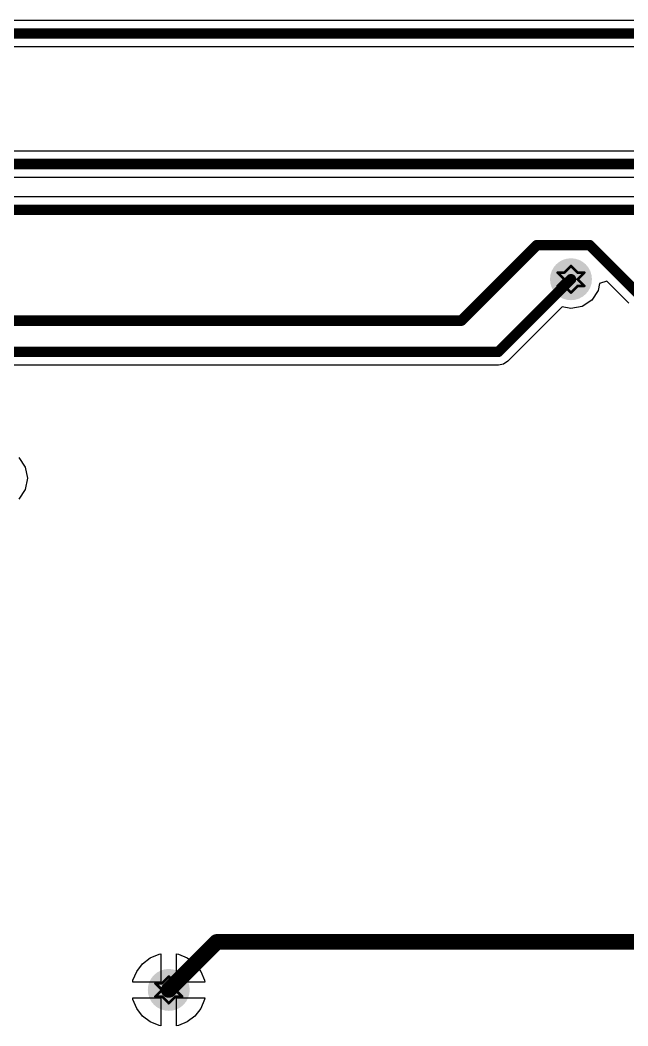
# Model space of a CAD drawing. Header units: millimetres. Extents: x 13 to 607, y 0 to 420.
# Drawn here: x 424.42 to 447.58, y 278.3 to 316.62 of the extents above; entities that cross this region are included whole.
import ezdxf

# ---------------------------------------------------------------- set-up
doc = ezdxf.new("R2010")
doc.units = ezdxf.units.MM
doc.layers.add('BottomLayer', color=5, linetype='Continuous')
doc.layers.add('DrillDrawing', color=1, linetype='Continuous')

msp = doc.modelspace()

# ---------------------------------------------------------------- hatches: boundary and pattern name
at = {"layer": 'BottomLayer'}
h = msp.add_hatch(color=5, dxfattribs=at)
edge = h.paths.add_edge_path()
edge.add_arc((445.41, 306.746), 0.799, 0, 360, ccw=False)
h = msp.add_hatch(color=5, dxfattribs=at)
edge = h.paths.add_edge_path()
edge.add_arc((430.085, 279.672), 0.799, 0, 360, ccw=False)

# ---------------------------------------------------------------- linework, layer by layer
for p, q in [((396.628, 316.618), (459.602, 316.618)), ((459.602, 315.599), (396.628, 315.599)), ((416.256, 311.644), (472.044, 311.644)), ((472.255, 310.626), (416.467, 310.626)), ((419.268, 309.898), (488.296, 309.898)), ((446.499, 306.589), (446.445, 306.317)), ((446.775, 306.673), (446.499, 306.589)), ((447.617, 305.83), (446.775, 306.673)), ((446.445, 306.317), (446.202, 305.953)), ((446.202, 305.953), (445.839, 305.711)), ((445.076, 305.692), (443.004, 303.62)), ((445.41, 305.625), (445.076, 305.692)), ((445.839, 305.711), (445.41, 305.625)), ((442.644, 303.471), (404.006, 303.471)), ((442.839, 303.509), (442.644, 303.471)), ((443.004, 303.62), (442.839, 303.509)), ((424.374, 299.955), (424.617, 299.592)), ((424.617, 299.592), (424.702, 299.163)), ((424.702, 299.163), (424.617, 298.734)), ((424.617, 298.734), (424.374, 298.371)), ((429.087, 280.67), (429.379, 280.894)), ((429.379, 280.894), (429.72, 281.035)), ((429.72, 281.035), (429.785, 281.044)), ((429.785, 281.044), (429.785, 279.972)), ((430.384, 279.972), (430.384, 281.044)), ((430.384, 281.044), (430.45, 281.035)), ((430.45, 281.035), (430.79, 280.894)), ((430.79, 280.894), (431.082, 280.67)), ((428.863, 280.378), (429.087, 280.67)), ((431.082, 280.67), (431.306, 280.378)), ((428.722, 280.038), (428.863, 280.378)), ((431.306, 280.378), (431.447, 280.038)), ((428.714, 279.972), (428.722, 280.038)), ((429.785, 279.972), (428.714, 279.972)), ((431.456, 279.972), (430.384, 279.972)), ((431.447, 280.038), (431.456, 279.972)), ((428.722, 279.307), (428.714, 279.373)), ((428.714, 279.373), (429.785, 279.373)), ((429.785, 279.373), (429.785, 278.301)), ((430.384, 278.301), (430.384, 279.373)), ((430.384, 279.373), (431.456, 279.373)), ((431.456, 279.373), (431.447, 279.307)), ((428.863, 278.967), (428.722, 279.307)), ((429.087, 278.675), (428.863, 278.967)), ((431.306, 278.967), (431.082, 278.675)), ((431.447, 279.307), (431.306, 278.967)), ((429.379, 278.451), (429.087, 278.675)), ((431.082, 278.675), (430.79, 278.451)), ((429.72, 278.31), (429.379, 278.451)), ((429.785, 278.301), (429.72, 278.31)), ((430.45, 278.31), (430.384, 278.301)), ((430.79, 278.451), (430.45, 278.31))]:
    msp.add_line(p, q, dxfattribs=at)
for points, const_width in [([(460.583, 316.108), (395.647, 316.108)], 0.4), ([(472.255, 311.135), (416.256, 311.135)], 0.4), ([(488.296, 309.389), (419.268, 309.389)], 0.4), ([(444.111, 308.044), (441.233, 305.166)], 0.4), ([(446.123, 308.044), (444.111, 308.044)], 0.4), ([(447.977, 306.19), (446.123, 308.044)], 0.4), ([(445.41, 306.746), (442.644, 303.98)], 0.4), ([(441.233, 305.166), (418, 305.166)], 0.4), ([(442.644, 303.98), (403.025, 303.98)], 0.4), ([(431.912, 281.499), (430.085, 279.672)], 0.599), ([(450.762, 281.499), (431.912, 281.499)], 0.599)]:
    msp.add_lwpolyline(points, dxfattribs=dict(at, const_width=const_width))
for points, const_width in [([(444.211, 308.044, -1), (444.011, 308.044, -1)], 0.2), ([(444.211, 308.044, -1), (444.011, 308.044, -1)], 0.2), ([(446.223, 308.044, -1), (446.023, 308.044, -1)], 0.2), ([(446.223, 308.044, -1), (446.023, 308.044, -1)], 0.2), ([(445.51, 306.746, -1), (445.31, 306.746, -1)], 0.2), ([(441.333, 305.166, -1), (441.133, 305.166, -1)], 0.2), ([(441.333, 305.166, -1), (441.133, 305.166, -1)], 0.2), ([(442.744, 303.98, -1), (442.544, 303.98, -1)], 0.2), ([(442.744, 303.98, -1), (442.544, 303.98, -1)], 0.2), ([(432.061, 281.499, -1), (431.762, 281.499, -1)], 0.3), ([(432.061, 281.499, -1), (431.762, 281.499, -1)], 0.3), ([(430.235, 279.672, -1), (429.935, 279.672, -1)], 0.3)]:
    msp.add_lwpolyline(points, format="xyb", close=True, dxfattribs=dict(at, const_width=const_width))
at = {"layer": 'DrillDrawing', "const_width": 0.101}
for points in [[(445.41, 307.253), (445.156, 306.999)], [(445.664, 306.999), (445.41, 307.253)], [(445.156, 306.999), (444.903, 306.999)], [(445.156, 306.746), (444.903, 306.999)], [(445.918, 306.999), (445.664, 306.746)], [(445.918, 306.999), (445.664, 306.999)], [(445.156, 306.746), (444.903, 306.492)], [(445.156, 306.492), (444.903, 306.492)], [(445.41, 306.238), (445.156, 306.492)], [(445.664, 306.492), (445.41, 306.238)], [(445.918, 306.492), (445.664, 306.746)], [(445.918, 306.492), (445.664, 306.492)], [(430.085, 280.18), (429.831, 279.926)], [(430.338, 279.926), (430.085, 280.18)], [(429.831, 279.926), (429.577, 279.926)], [(429.831, 279.672), (429.577, 279.926)], [(429.831, 279.672), (429.577, 279.419)], [(430.592, 279.926), (430.338, 279.672)], [(430.592, 279.926), (430.338, 279.926)], [(430.592, 279.419), (430.338, 279.672)], [(429.831, 279.419), (429.577, 279.419)], [(430.085, 279.165), (429.831, 279.419)], [(430.338, 279.419), (430.085, 279.165)], [(430.592, 279.419), (430.338, 279.419)]]:
    msp.add_lwpolyline(points, dxfattribs=at)
at = {"layer": 'DrillDrawing', "const_width": 0.0507}
for points in [[(445.435, 307.253, -1), (445.385, 307.253, -1)], [(445.435, 307.253, -1), (445.385, 307.253, -1)], [(444.928, 306.999, -1), (444.877, 306.999, -1)], [(444.928, 306.999, -1), (444.877, 306.999, -1)], [(445.182, 306.999, -1), (445.131, 306.999, -1)], [(445.182, 306.999, -1), (445.131, 306.999, -1)], [(445.689, 306.999, -1), (445.638, 306.999, -1)], [(445.689, 306.999, -1), (445.638, 306.999, -1)], [(445.943, 306.999, -1), (445.892, 306.999, -1)], [(445.943, 306.999, -1), (445.892, 306.999, -1)], [(444.928, 306.492, -1), (444.877, 306.492, -1)], [(444.928, 306.492, -1), (444.877, 306.492, -1)], [(445.182, 306.746, -1), (445.131, 306.746, -1)], [(445.182, 306.746, -1), (445.131, 306.746, -1)], [(445.182, 306.492, -1), (445.131, 306.492, -1)], [(445.182, 306.492, -1), (445.131, 306.492, -1)], [(445.689, 306.746, -1), (445.638, 306.746, -1)], [(445.689, 306.746, -1), (445.638, 306.746, -1)], [(445.689, 306.492, -1), (445.638, 306.492, -1)], [(445.689, 306.492, -1), (445.638, 306.492, -1)], [(445.943, 306.492, -1), (445.892, 306.492, -1)], [(445.943, 306.492, -1), (445.892, 306.492, -1)], [(445.435, 306.238, -1), (445.385, 306.238, -1)], [(445.435, 306.238, -1), (445.385, 306.238, -1)], [(430.11, 280.18, -1), (430.059, 280.18, -1)], [(430.11, 280.18, -1), (430.059, 280.18, -1)], [(429.603, 279.926, -1), (429.552, 279.926, -1)], [(429.603, 279.926, -1), (429.552, 279.926, -1)], [(429.856, 279.926, -1), (429.806, 279.926, -1)], [(429.856, 279.926, -1), (429.806, 279.926, -1)], [(429.856, 279.672, -1), (429.806, 279.672, -1)], [(429.856, 279.672, -1), (429.806, 279.672, -1)], [(430.364, 279.926, -1), (430.313, 279.926, -1)], [(430.364, 279.926, -1), (430.313, 279.926, -1)], [(430.364, 279.672, -1), (430.313, 279.672, -1)], [(430.364, 279.672, -1), (430.313, 279.672, -1)], [(430.618, 279.926, -1), (430.567, 279.926, -1)], [(430.618, 279.926, -1), (430.567, 279.926, -1)], [(429.603, 279.419, -1), (429.552, 279.419, -1)], [(429.603, 279.419, -1), (429.552, 279.419, -1)], [(429.856, 279.419, -1), (429.806, 279.419, -1)], [(429.856, 279.419, -1), (429.806, 279.419, -1)], [(430.364, 279.419, -1), (430.313, 279.419, -1)], [(430.364, 279.419, -1), (430.313, 279.419, -1)], [(430.618, 279.419, -1), (430.567, 279.419, -1)], [(430.618, 279.419, -1), (430.567, 279.419, -1)], [(430.11, 279.165, -1), (430.059, 279.165, -1)], [(430.11, 279.165, -1), (430.059, 279.165, -1)]]:
    msp.add_lwpolyline(points, format="xyb", close=True, dxfattribs=at)

doc.saveas('drawing.dxf')
